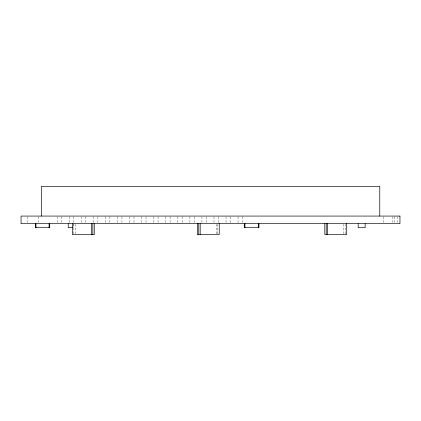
<?xml version="1.0" encoding="UTF-8"?>
<svg xmlns="http://www.w3.org/2000/svg" width="421" height="421" viewBox="0 0 421 421"><rect width="100%" height="100%" fill="white"/><g stroke="black" fill="none" stroke-linecap="round" stroke-linejoin="round"><path stroke-width="0.32" stroke-dasharray="2.1 1.58" d="M397.14 216.699L397.14 223.651M394.282 216.699L394.282 223.651M392.872 216.699L392.872 223.651M383.378 216.699L383.378 223.651M345.283 224.293L345.283 233.913M343.857 224.293L343.857 233.913M242.328 216.699L242.328 223.651M238.065 216.699L238.065 223.651M230.292 216.699L230.292 223.651M226.024 216.699L226.024 223.651M218.252 216.699L218.252 223.651M217.81 224.293L217.81 233.913M216.389 224.293L216.389 233.913M213.989 216.699L213.989 223.651M206.216 216.699L206.216 223.651M201.948 216.699L201.948 223.651M194.176 216.699L194.176 223.651M189.908 216.699L189.908 223.651M182.135 216.699L182.135 223.651M177.873 216.699L177.873 223.651M170.1 216.699L170.1 223.651M165.832 216.699L165.832 223.651M158.059 216.699L158.059 223.651M153.791 216.699L153.791 223.651M146.019 216.699L146.019 223.651M141.756 216.699L141.756 223.651M133.983 216.699L133.983 223.651M129.715 216.699L129.715 223.651M121.943 216.699L121.943 223.651M117.675 216.699L117.675 223.651M109.902 216.699L109.902 223.651M105.639 216.699L105.639 223.651M97.867 216.699L97.867 223.651M93.599 216.699L93.599 223.651M85.826 216.699L85.826 223.651M81.558 216.699L81.558 223.651M75.212 224.293L75.212 233.913M73.88 223.651L73.88 227.682M73.786 216.699L73.786 223.651M73.791 224.293L73.791 233.913M69.523 216.699L69.523 223.651M61.75 216.699L61.75 223.651M57.482 216.699L57.482 223.651M38.59 216.699L38.59 223.651M27.691 216.699L27.691 223.651"/><path stroke-width="0.63" d="M72.623 227.682L68.223 227.682L68.223 223.651M379.763 216.068L379.763 186.445L41.347 186.445L41.347 216.068M365.16 223.651L365.16 227.682L358.155 227.682L358.155 223.651M346.704 223.651L346.704 234.555L324.812 234.555L324.812 223.651M327.659 223.651L327.659 234.555M326.233 223.651L326.233 234.555M258.936 223.651L258.936 227.682L244.496 227.682L244.496 223.651M258.41 223.651L258.41 227.682M244.938 223.651L244.938 227.682M219.236 223.651L219.236 234.555L197.344 234.555L197.344 223.651M200.185 223.651L200.185 234.555M198.765 223.651L198.765 234.555M94.257 223.651L94.257 234.555L72.365 234.555L72.365 223.651M92.836 223.651L92.836 234.555M91.415 223.651L91.415 234.555M49.71 223.651L49.71 227.682L35.38 227.682L35.38 223.651M49.099 223.651L49.099 227.682M35.974 223.651L35.974 227.682M399.95 216.068L21.05 216.068L21.05 223.651L399.95 223.651L399.95 216.068"/></g></svg>
